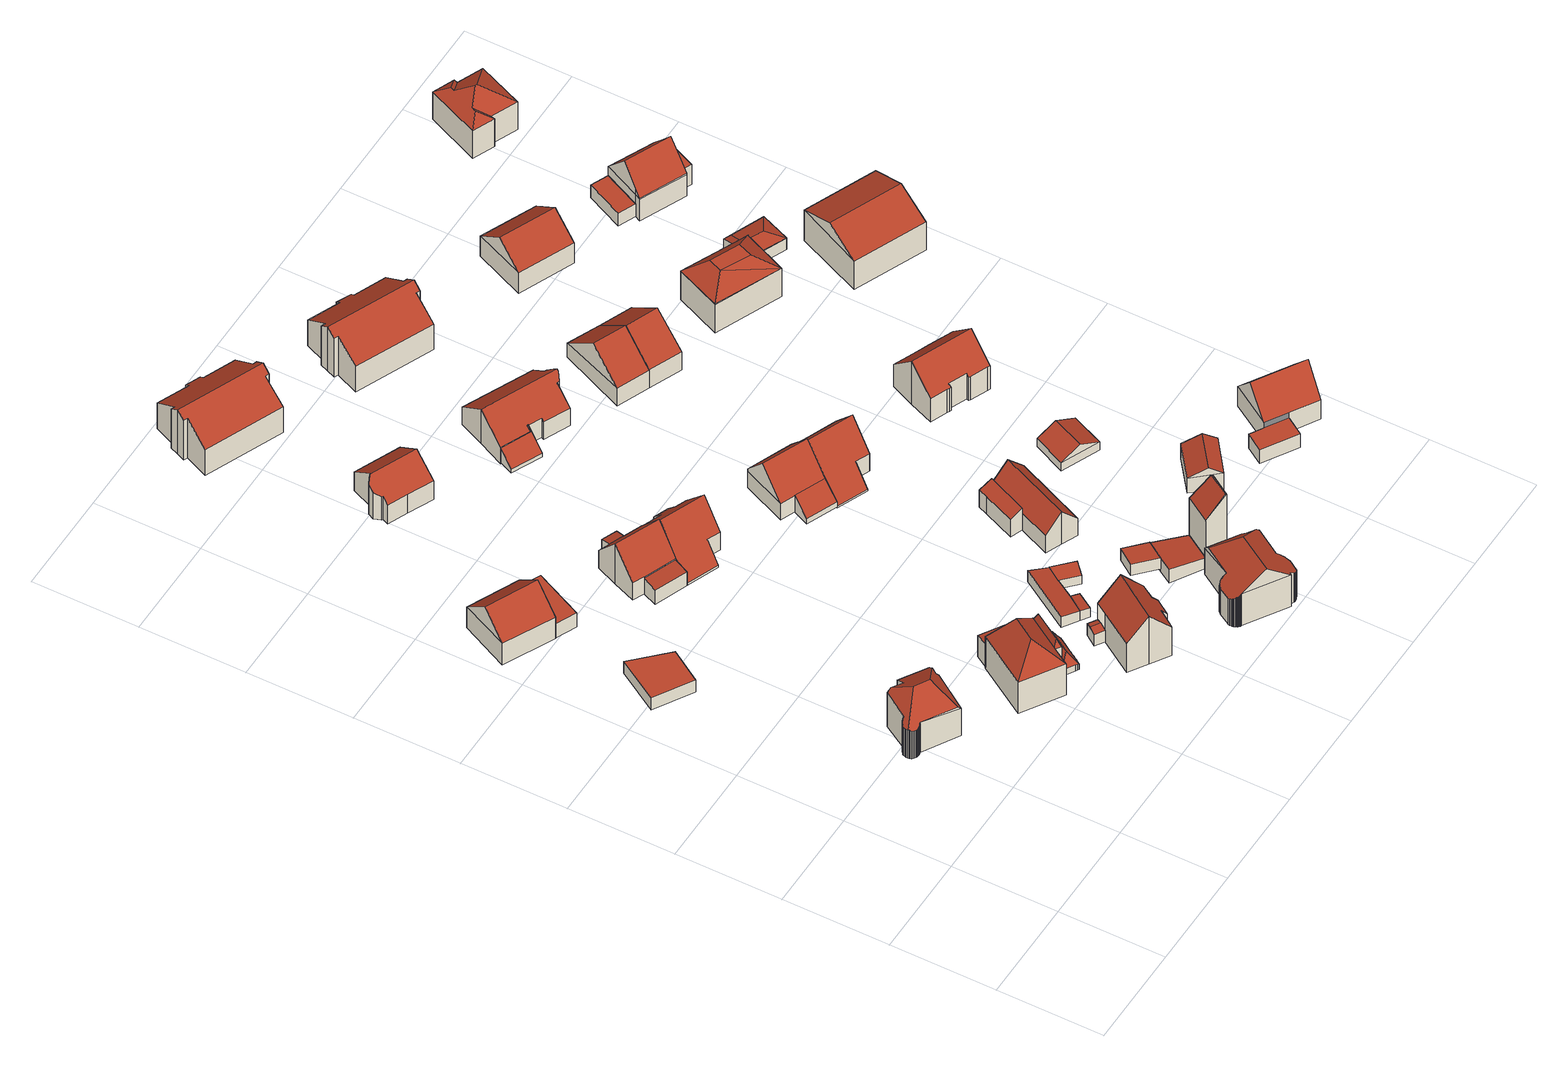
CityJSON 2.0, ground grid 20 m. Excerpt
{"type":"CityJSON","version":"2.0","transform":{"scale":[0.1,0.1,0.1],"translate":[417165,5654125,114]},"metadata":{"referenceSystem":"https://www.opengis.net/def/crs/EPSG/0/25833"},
"CityObjects":{
"building1":{"type":"Building","attributes":{"Dachtyp_tdc":"tdcPolyFlatRoof","Gemeindeschluessel":14612000,"Dachneigung":0,"QualitaetDacherkennung":88,"Geometrietyp2DReferenz":"3000","measuredHeight":2.72,"function":"31001_9998","roofType":"1000"},"geometry":[{"type":"Solid","lod":"2","boundaries":[[[[0,1,2,3]],[[1,4,5,2]],[[4,6,7,5]],[[6,0,3,7]],[[6,4,1,0]],[[3,2,5,7]]]],"semantics":{"surfaces":[{"type":"WallSurface"},{"type":"RoofSurface"},{"type":"GroundSurface"}],"values":[[0,0,0,0,1,2]]}}]},
"building2":{"type":"Building","attributes":{"Dachtyp_tdc":"tdcFreeFormRoof","Gemeindeschluessel":14612000,"Dachneigung":33.92,"QualitaetDacherkennung":36,"Geometrietyp2DReferenz":"3000","measuredHeight":11.19,"function":"31001_9998","roofType":"5000"},"geometry":[{"type":"Solid","lod":"2","boundaries":[[[[8,9,10,11]],[[9,12,13,10]],[[12,14,15,13]],[[14,16,17,15]],[[16,18,19,17]],[[18,20,21,19]],[[20,22,23,21]],[[22,24,25,23]],[[24,26,27,25]],[[26,28,29,27]],[[28,30,31,29]],[[30,32,33,31]],[[32,34,35,33]],[[34,36,37,35]],[[36,38,39,37]],[[38,40,41,39]],[[40,42,43,41]],[[42,44,45,43]],[[44,46,47,45]],[[46,48,49,47]],[[48,50,51,49]],[[50,52,53,51]],[[52,54,55,53]],[[54,56,57,55]],[[56,58,59,57]],[[58,60,61,59]],[[60,62,63,61]],[[62,64,65,63]],[[64,8,11,65]],[[66,67,62,60,58,56,54,52,50,48,46,44,42,68]],[[12,69,70,71,16,14]],[[71,70,66,68,40,38,36,34,32,30,28,26,24,22,20,18]],[[69,9,8,64,67,66,70]],[[64,62,67]],[[18,16,71]],[[42,40,68]],[[12,9,69]],[[11,10,13,15,17,19,21,23,25,27,29,31,33,35,37,39,41,43,45,47,49,51,53,55,57,59,61,63,65]]]],"semantics":{"surfaces":[{"type":"WallSurface"},{"type":"RoofSurface"},{"type":"GroundSurface"}],"values":[[0,0,0,0,0,0,0,0,0,0,0,0,0,0,0,0,0,0,0,0,0,0,0,0,0,0,0,0,0,1,1,1,1,0,0,0,0,2]]}}]},
"building3":{"type":"Building","attributes":{"Dachtyp_tdc":"tdcGableRoof","Gemeindeschluessel":14612000,"Dachneigung":41.81,"QualitaetDacherkennung":82,"Geometrietyp2DReferenz":"3000","measuredHeight":9.46,"function":"31001_9998","roofType":"3100"},"geometry":[{"type":"Solid","lod":"2","boundaries":[[[[72,73,74,75]],[[73,76,77,74]],[[76,78,79,77]],[[78,72,75,79]],[[76,73,80]],[[72,78,81]],[[73,72,81,80]],[[78,76,80,81]],[[75,74,77,79]]]],"semantics":{"surfaces":[{"type":"WallSurface"},{"type":"RoofSurface"},{"type":"GroundSurface"}],"values":[[0,0,0,0,0,0,1,1,2]]}}]},
"building4":{"type":"Building","attributes":{"Dachtyp_tdc":"tdcPolyFlatRoof","Gemeindeschluessel":14612000,"Dachneigung":0,"QualitaetDacherkennung":51,"Geometrietyp2DReferenz":"3000","measuredHeight":3.32,"function":"31001_9998","roofType":"1000"},"geometry":[{"type":"Solid","lod":"2","boundaries":[[[[82,83,84,85]],[[83,86,87,84]],[[83,82,88,86]],[[87,89,85,84]],[[86,88,89,87]],[[88,82,85,89]]]],"semantics":{"surfaces":[{"type":"WallSurface"},{"type":"RoofSurface"},{"type":"GroundSurface"}],"values":[[0,0,1,2,0,0]]}}]},
"building5":{"type":"Building","attributes":{"Gemeindeschluessel":14612000,"Geometrietyp2DReferenz":"3000","function":"31001_9998","roofType":"9999"},"children":["building5-1","building5-2","building5-3"]},
"building5-1":{"type":"BuildingPart","attributes":{"Dachtyp_tdc":"tdcFreeFormRoof","Dachneigung":56.93,"QualitaetDacherkennung":22,"Geometrietyp2DReferenz":"3000","measuredHeight":3.87,"roofType":"5000"},"parents":["building5"],"geometry":[{"type":"MultiSurface","lod":"2","boundaries":[[[90,91,92,93]],[[91,94,95,92]],[[94,96,97,95]],[[96,98,99,97]],[[98,100,101,99]],[[100,102,103,101]],[[102,104,105,103]],[[104,106,107,105]],[[106,108,109,107]],[[108,110,111,109]],[[110,112,113,111]],[[114,115,116,117]],[[115,118,119,116]],[[118,120,121,119]],[[120,122,123,121]],[[122,90,93,123]],[[118,115,114,112,124]],[[112,110,108,106,124]],[[106,104,102,100,98,96,94,91,90,122,120,118,124]],[[93,92,95,97,99,101,103,105,107,109,111,113,117,116,119,121,123]]],"semantics":{"surfaces":[{"type":"WallSurface"},{"type":"RoofSurface"},{"type":"GroundSurface"}],"values":[0,0,0,0,0,0,0,0,0,0,0,0,0,0,0,0,1,1,1,2]}}]},
"building5-2":{"type":"BuildingPart","attributes":{"Dachtyp_tdc":"tdcFreeFormRoof","Dachneigung":67.84,"QualitaetDacherkennung":23,"Geometrietyp2DReferenz":"3000","measuredHeight":8.74,"roofType":"5000"},"parents":["building5"],"geometry":[{"type":"MultiSurface","lod":"2","boundaries":[[[125,126,127,128]],[[126,129,114,117,127]],[[130,131,132,113]],[[126,125,133]],[[125,131,134,133]],[[131,130,134]],[[130,129,126,133,134]],[[132,128,127,117,113]]],"semantics":{"surfaces":[{"type":"WallSurface"},{"type":"RoofSurface"},{"type":"GroundSurface"}],"values":[0,0,0,1,1,1,1,2]}}]},
"building5-3":{"type":"BuildingPart","attributes":{"Dachtyp_tdc":"tdcHipRoof","Dachneigung":47.57,"QualitaetDacherkennung":63,"Geometrietyp2DReferenz":"3000","measuredHeight":12.21,"roofType":"3200"},"parents":["building5"],"geometry":[{"type":"MultiSurface","lod":"2","boundaries":[[[135,136,137,138]],[[136,139,125,128,137]],[[140,141,142,132,131]],[[141,143,144,142]],[[143,135,138,144]],[[139,136,135,145]],[[143,141,146]],[[135,143,146,145]],[[141,140,139,145,146]],[[138,137,128,132,142,144]]],"semantics":{"surfaces":[{"type":"WallSurface"},{"type":"RoofSurface"},{"type":"GroundSurface"}],"values":[0,0,0,0,0,1,1,1,1,2]}}]},
"building6":{"type":"Building","attributes":{"Dachtyp_tdc":"tdcPolyFlatRoof","Gemeindeschluessel":14612000,"Dachneigung":11.02,"QualitaetDacherkennung":40,"Geometrietyp2DReferenz":"3000","measuredHeight":5.48,"function":"31001_9998","roofType":"2100"},"geometry":[{"type":"Solid","lod":"2","boundaries":[[[[147,148,149,150]],[[148,151,152,149]],[[151,153,154,152]],[[153,147,150,154]],[[153,151,148,147]],[[150,149,152,154]]]],"semantics":{"surfaces":[{"type":"WallSurface"},{"type":"RoofSurface"},{"type":"GroundSurface"}],"values":[[0,0,0,0,1,2]]}}]},
"building7":{"type":"Building","attributes":{"Gemeindeschluessel":14612000,"Geometrietyp2DReferenz":"3000","function":"31001_9998","roofType":"9999"},"children":["building7-1","building7-2","building7-3"]},
"building7-1":{"type":"BuildingPart","attributes":{"Dachtyp_tdc":"tdcPolyFlatRoof","Dachneigung":17.34,"QualitaetDacherkennung":67,"Geometrietyp2DReferenz":"3000","measuredHeight":4.38,"roofType":"2100"},"parents":["building7"],"geometry":[{"type":"MultiSurface","lod":"2","boundaries":[[[155,156,157]],[[155,158,159,156]],[[158,160,161,159]],[[160,162,163,164,161]],[[162,160,158,155]],[[156,159,161,164]]],"semantics":{"surfaces":[{"type":"WallSurface"},{"type":"RoofSurface"},{"type":"GroundSurface"}],"values":[0,0,0,0,1,2]}}]},
"building7-2":{"type":"BuildingPart","attributes":{"Dachtyp_tdc":"tdcPolyFlatRoof","Dachneigung":5.57,"QualitaetDacherkennung":54,"Geometrietyp2DReferenz":"3000","measuredHeight":3.62,"roofType":"2100"},"parents":["building7"],"geometry":[{"type":"MultiSurface","lod":"2","boundaries":[[[165,166,167,168]],[[166,169,170,167]],[[169,171,172,170]],[[169,166,165,171]],[[172,168,167,170]]],"semantics":{"surfaces":[{"type":"WallSurface"},{"type":"RoofSurface"},{"type":"GroundSurface"}],"values":[0,0,0,1,2]}}]},
"building7-3":{"type":"BuildingPart","attributes":{"Dachtyp_tdc":"tdcGableRoof","Dachneigung":50.93,"QualitaetDacherkennung":54,"Geometrietyp2DReferenz":"3000","measuredHeight":9.53,"roofType":"3100"},"parents":["building7"],"geometry":[{"type":"MultiSurface","lod":"2","boundaries":[[[173,174,175,176]],[[174,177,178,175]],[[177,157,156,178]],[[163,179,180,164]],[[179,181,182,180]],[[181,183,165,168,182]],[[184,173,176,172,171]],[[181,179,163,157,177,174]],[[174,173,184,183,181]],[[176,175,178,156,164,180,182,168,172]]],"semantics":{"surfaces":[{"type":"WallSurface"},{"type":"RoofSurface"},{"type":"GroundSurface"}],"values":[0,0,0,0,0,0,0,1,1,2]}}]},
"building8":{"type":"Building","attributes":{"Gemeindeschluessel":14612000,"Geometrietyp2DReferenz":"3000","function":"31001_9998","roofType":"9999"},"children":["building8-1","building8-2"]},
"building8-1":{"type":"BuildingPart","attributes":{"Dachtyp_tdc":"tdcGableRoof","Dachneigung":15.68,"QualitaetDacherkennung":34,"Geometrietyp2DReferenz":"3000","measuredHeight":3.07,"roofType":"3100"},"parents":["building8"],"geometry":[{"type":"MultiSurface","lod":"2","boundaries":[[[185,186,187,188]],[[186,189,190,187]],[[189,191,192,190]],[[189,186,193]],[[185,191,194]],[[186,185,194,193]],[[191,189,193,194]],[[188,187,190,192]]],"semantics":{"surfaces":[{"type":"WallSurface"},{"type":"RoofSurface"},{"type":"GroundSurface"}],"values":[0,0,0,0,0,1,1,2]}}]},
"building8-2":{"type":"BuildingPart","attributes":{"Dachtyp_tdc":"tdcFreeFormRoof","Dachneigung":47.89,"QualitaetDacherkennung":39,"Geometrietyp2DReferenz":"3000","measuredHeight":11.34,"roofType":"5000"},"parents":["building8"],"geometry":[{"type":"MultiSurface","lod":"2","boundaries":[[[195,196,197,192,191]],[[196,198,199,197]],[[198,200,201,199]],[[200,202,203,201]],[[202,204,205,203]],[[204,206,207,205]],[[206,208,209,207]],[[208,210,211,209]],[[210,212,213,211]],[[212,214,185,188,213]],[[210,208,206,204,202,200,198,196]],[[196,195,214,212,210]],[[192,197,199,201,203,205,207,209,211,213,188]]],"semantics":{"surfaces":[{"type":"WallSurface"},{"type":"RoofSurface"},{"type":"GroundSurface"}],"values":[0,0,0,0,0,0,0,0,0,0,1,1,2]}}]},
"building9":{"type":"Building","attributes":{"Dachtyp_tdc":"tdcFreeFormRoof","Gemeindeschluessel":14612000,"Dachneigung":51.58,"QualitaetDacherkennung":42,"Geometrietyp2DReferenz":"3000","measuredHeight":9.56,"function":"31001_9998","roofType":"5000"},"geometry":[{"type":"Solid","lod":"2","boundaries":[[[[215,216,168,167]],[[216,217,180,168]],[[217,218,219,180]],[[218,220,221,219]],[[220,222,223,221]],[[222,224,225,223]],[[224,226,227,225]],[[226,228,229,227]],[[228,230,231,229]],[[230,232,233,231]],[[232,215,167,233]],[[232,230,228,234,235,216,215]],[[234,226,224,222,220,218,217,235]],[[217,216,235]],[[228,226,234]],[[167,168,180,219,221,223,225,227,229,231,233]]]],"semantics":{"surfaces":[{"type":"WallSurface"},{"type":"RoofSurface"},{"type":"GroundSurface"}],"values":[[0,0,0,0,0,0,0,0,0,0,0,1,1,0,0,2]]}}]},
"building10":{"type":"Building","attributes":{"Dachtyp_tdc":"tdcGableRoof","Gemeindeschluessel":14612000,"Dachneigung":37.86,"QualitaetDacherkennung":83,"Geometrietyp2DReferenz":"3000","measuredHeight":7.99,"function":"31001_9998","roofType":"3100"},"geometry":[{"type":"Solid","lod":"2","boundaries":[[[[236,237,238,239]],[[237,240,241,238]],[[240,242,243,241]],[[242,244,245,243]],[[244,246,247,245]],[[246,248,249,247]],[[248,250,251,249]],[[250,252,253,251]],[[252,254,255,253]],[[254,256,257,255]],[[256,258,259,257]],[[258,260,261,259]],[[260,236,239,261]],[[256,254,252,250,248,246,244,242,240]],[[240,237,236,260,258,256]],[[239,238,241,243,245,247,249,251,253,255,257,259,261]]]],"semantics":{"surfaces":[{"type":"WallSurface"},{"type":"RoofSurface"},{"type":"GroundSurface"}],"values":[[0,0,0,0,0,0,0,0,0,0,0,0,0,1,1,2]]}}]},
"building11":{"type":"Building","attributes":{"Dachtyp_tdc":"tdcPolyFlatRoof","Gemeindeschluessel":14612000,"Dachneigung":7.46,"QualitaetDacherkennung":62,"Geometrietyp2DReferenz":"3000","measuredHeight":2.31,"function":"31001_9998","roofType":"2100"},"geometry":[{"type":"Solid","lod":"2","boundaries":[[[[262,263,264,265]],[[263,266,267,264]],[[266,268,269,267]],[[268,262,265,269]],[[268,266,263,262]],[[265,264,267,269]]]],"semantics":{"surfaces":[{"type":"WallSurface"},{"type":"RoofSurface"},{"type":"GroundSurface"}],"values":[[0,0,0,0,1,2]]}}]},
"building12":{"type":"Building","attributes":{"Dachtyp_tdc":"tdcPolyFlatRoof","Gemeindeschluessel":14612000,"Dachneigung":4.88,"QualitaetDacherkennung":77,"Geometrietyp2DReferenz":"3000","measuredHeight":2.61,"function":"31001_9998","roofType":"2100"},"geometry":[{"type":"Solid","lod":"2","boundaries":[[[[268,270,271,269]],[[270,272,273,271]],[[272,274,275,273]],[[274,276,277,275]],[[276,262,265,277]],[[262,268,269,265]],[[262,276,274,272,270,268]],[[269,271,273,275,277,265]]]],"semantics":{"surfaces":[{"type":"WallSurface"},{"type":"RoofSurface"},{"type":"GroundSurface"}],"values":[[0,0,0,0,0,0,1,2]]}}]},
"building13":{"type":"Building","attributes":{"Dachtyp_tdc":"tdcGableRoof","Gemeindeschluessel":14612000,"Dachneigung":34.41,"QualitaetDacherkennung":69,"Geometrietyp2DReferenz":"3000","measuredHeight":10.46,"function":"31001_9998","roofType":"3100"},"geometry":[{"type":"Solid","lod":"2","boundaries":[[[[278,279,280,281]],[[279,282,283,280]],[[282,284,285,283]],[[284,286,287,285]],[[286,288,289,287]],[[288,290,291,289]],[[290,292,293,291]],[[292,294,295,293]],[[294,296,297,295]],[[296,298,299,297]],[[298,300,301,299]],[[300,302,303,301]],[[302,304,305,303]],[[304,306,307,305]],[[306,308,309,307]],[[308,310,311,309]],[[310,312,313,311]],[[312,278,281,313]],[[308,306,304,302,300,298,296,294,292,290,288,286]],[[286,284,282,279,278,312,310,308]],[[281,280,283,285,287,289,291,293,295,297,299,301,303,305,307,309,311,313]]]],"semantics":{"surfaces":[{"type":"WallSurface"},{"type":"RoofSurface"},{"type":"GroundSurface"}],"values":[[0,0,0,0,0,0,0,0,0,0,0,0,0,0,0,0,0,0,1,1,2]]}}]},
"building14":{"type":"Building","attributes":{"Dachtyp_tdc":"tdcPolyFlatRoof","Gemeindeschluessel":14612000,"Dachneigung":0,"QualitaetDacherkennung":72,"Geometrietyp2DReferenz":"3000","measuredHeight":2.12,"function":"31001_9998","roofType":"1000"},"geometry":[{"type":"Solid","lod":"2","boundaries":[[[[314,315,316,317]],[[315,318,319,316]],[[318,320,321,319]],[[318,315,314,320]],[[321,317,316,319]],[[320,314,317,321]]]],"semantics":{"surfaces":[{"type":"WallSurface"},{"type":"RoofSurface"},{"type":"GroundSurface"}],"values":[[0,0,0,1,2,0]]}}]},
"building15":{"type":"Building","attributes":{"Dachtyp_tdc":"tdcFreeFormRoof","Gemeindeschluessel":14612000,"Dachneigung":37.95,"QualitaetDacherkennung":50,"Geometrietyp2DReferenz":"3000","measuredHeight":11.02,"function":"31001_9998","roofType":"5000"},"geometry":[{"type":"Solid","lod":"2","boundaries":[[[[322,323,324,325]],[[326,327,328,329,330,331]],[[332,326,331,333,334,335,336,337,338,339,340,341,342,343,344,345,346,347,348,349,350,351,352,353,354,355,356,357,358,359,360,361,362,363,364,365,366,367,368,369,370,371,372,373,374,375,376,377,378,379,323]],[[380,381,327,326,332,322,382,383,384,385,386,387,388,389,390,391,392,393,394,395,396,397,398,399,400,401,402,403,404,405,406,407,408,409,410,411,412,413]],[[381,328,327]],[[323,322,332]],[[330,333,331]],[[324,414,415,416,417,418,419,420,421,422,423,424,425,426,427,428,429,430,431,432,433,434,435,436,437,438,439,440,441,442,443,444,445,446,447,448,449,450,451,452,453,454,455,456,457,458,459,460,461,462,463,464,465,466,467,468,469,470,471,472,473,474,475,476,477,478,479,480,481,482,483,484,485,486,487,488,489,490,491,492,493,494,495,496,497,325]],[[323,379,414,324]],[[379,378,415,414]],[[378,377,416,415]],[[377,376,417,416]],[[376,375,418,417]],[[375,374,419,418]],[[374,373,420,419]],[[373,372,421,420]],[[372,371,422,421]],[[371,370,423,422]],[[370,369,424,423]],[[369,368,425,424]],[[368,367,426,425]],[[367,366,427,426]],[[363,362,431,430]],[[366,365,428,427]],[[365,364,429,428]],[[364,363,430,429]],[[362,361,432,431]],[[361,360,433,432]],[[360,359,434,433]],[[359,358,435,434]],[[358,357,436,435]],[[357,356,437,436]],[[356,355,438,437]],[[355,354,439,438]],[[354,353,440,439]],[[353,352,441,440]],[[352,351,442,441]],[[351,350,443,442]],[[350,349,444,443]],[[349,348,445,444]],[[348,347,446,445]],[[347,346,447,446]],[[343,342,451,450]],[[346,345,448,447]],[[345,344,449,448]],[[344,343,450,449]],[[342,341,452,451]],[[341,340,453,452]],[[340,339,454,453]],[[339,338,455,454]],[[338,337,456,455]],[[337,336,457,456]],[[336,335,458,457]],[[335,334,459,458]],[[334,333,460,459]],[[333,330,461,460]],[[330,329,462,461]],[[329,328,463,462]],[[328,381,464,463]],[[381,380,465,464]],[[380,413,466,465]],[[413,412,467,466]],[[412,411,468,467]],[[411,410,469,468]],[[410,409,470,469]],[[409,408,471,470]],[[408,407,472,471]],[[407,406,473,472]],[[406,405,474,473]],[[405,404,475,474]],[[404,403,476,475]],[[403,402,477,476]],[[402,401,478,477]],[[401,400,479,478]],[[400,399,480,479]],[[399,398,481,480]],[[397,396,483,482]],[[398,397,482,481]],[[396,395,484,483]],[[395,394,485,484]],[[394,393,486,485]],[[393,392,487,486]],[[392,391,488,487]],[[391,390,489,488]],[[390,389,490,489]],[[389,388,491,490]],[[388,387,492,491]],[[387,386,493,492]],[[386,385,494,493]],[[385,384,495,494]],[[384,383,496,495]],[[383,382,497,496]],[[382,322,325,497]]]],"semantics":{"surfaces":[{"type":"WallSurface"},{"type":"RoofSurface"},{"type":"GroundSurface"}],"values":[[0,1,1,1,0,0,0,2,0,0,0,0,0,0,0,0,0,0,0,0,0,0,0,0,0,0,0,0,0,0,0,0,0,0,0,0,0,0,0,0,0,0,0,0,0,0,0,0,0,0,0,0,0,0,0,0,0,0,0,0,0,0,0,0,0,0,0,0,0,0,0,0,0,0,0,0,0,0,0,0,0,0,0,0,0,0,0,0,0,0,0,0,0]]}}]},
"building16":{"type":"Building","attributes":{"Dachtyp_tdc":"tdcPolyFlatRoof","Gemeindeschluessel":14612000,"Dachneigung":42.69,"QualitaetDacherkennung":35,"Geometrietyp2DReferenz":"3000","measuredHeight":4.38,"function":"31001_9998","roofType":"2100"},"geometry":[{"type":"Solid","lod":"2","boundaries":[[[[498,499,500,501]],[[499,502,503,500]],[[502,504,505,503]],[[504,506,507,505]],[[506,508,509,507]],[[508,498,501,509]],[[508,506,504,502,499,498]],[[501,500,503,505,507,509]]]],"semantics":{"surfaces":[{"type":"WallSurface"},{"type":"RoofSurface"},{"type":"GroundSurface"}],"values":[[0,0,0,0,0,0,1,2]]}}]},
"building17":{"type":"Building","attributes":{"Dachtyp_tdc":"tdcPolyFlatRoof","Gemeindeschluessel":14612000,"Dachneigung":2.62,"QualitaetDacherkennung":75,"Geometrietyp2DReferenz":"3000","measuredHeight":2.79,"function":"31001_9998","roofType":"2100"},"geometry":[{"type":"Solid","lod":"2","boundaries":[[[[510,511,512,513]],[[511,514,515,512]],[[514,516,517,515]],[[516,510,513,517]],[[516,514,511,510]],[[513,512,515,517]]]],"semantics":{"surfaces":[{"type":"WallSurface"},{"type":"RoofSurface"},{"type":"GroundSurface"}],"values":[[0,0,0,0,1,2]]}}]},
"building18":{"type":"Building","attributes":{"Gemeindeschluessel":14612000,"Geometrietyp2DReferenz":"3000","function":"31001_9998","roofType":"9999"},"children":["building18-1","building18-2"]},
"building18-1":{"type":"BuildingPart","attributes":{"Dachtyp_tdc":"tdcGableRoof","Dachneigung":48.68,"QualitaetDacherkennung":60,"Geometrietyp2DReferenz":"3000","measuredHeight":9.22,"roofType":"3100"},"parents":["building18"],"geometry":[{"type":"MultiSurface","lod":"2","boundaries":[[[518,519,520,521]],[[519,522,523,520]],[[524,525,526,527]],[[525,528,529,526]],[[528,518,521,529]],[[530,531,532,533,534]],[[522,533,532,525,524]],[[528,531,530,518]],[[519,534,533,522]],[[518,530,534,519]],[[525,532,531,528]],[[521,520,523,527,526,529]]],"semantics":{"surfaces":[{"type":"WallSurface"},{"type":"RoofSurface"},{"type":"GroundSurface"}],"values":[0,0,0,0,0,1,1,0,0,0,0,2]}}]},
"building18-2":{"type":"BuildingPart","attributes":{"Dachtyp_tdc":"tdcPolyFlatRoof","Dachneigung":40.27,"QualitaetDacherkennung":32,"Geometrietyp2DReferenz":"3000","measuredHeight":3.94,"roofType":"2100"},"parents":["building18"],"geometry":[{"type":"MultiSurface","lod":"2","boundaries":[[[535,536,537,523,522]],[[536,538,539,537]],[[538,540,524,527,539]],[[540,538,536,535]],[[523,537,539,527]]],"semantics":{"surfaces":[{"type":"WallSurface"},{"type":"RoofSurface"},{"type":"GroundSurface"}],"values":[0,0,0,1,2]}}]},
"building19":{"type":"Building","attributes":{"Dachtyp_tdc":"tdcPolyFlatRoof","Gemeindeschluessel":14612000,"Dachneigung":4.89,"QualitaetDacherkennung":66,"Geometrietyp2DReferenz":"3000","measuredHeight":3.21,"function":"31001_9998","roofType":"2100"},"geometry":[{"type":"Solid","lod":"2","boundaries":[[[[541,542,543,544]],[[542,545,546,543]],[[545,547,548,546]],[[547,549,550,548]],[[549,541,544,550]],[[549,547,545,542,541]],[[544,543,546,548,550]]]],"semantics":{"surfaces":[{"type":"WallSurface"},{"type":"RoofSurface"},{"type":"GroundSurface"}],"values":[[0,0,0,0,0,1,2]]}}]},
"building20":{"type":"Building","attributes":{"Dachtyp_tdc":"tdcGableRoof","Gemeindeschluessel":14612000,"Dachneigung":50.56,"QualitaetDacherkennung":2,"Geometrietyp2DReferenz":"3000","measuredHeight":15.95,"function":"31001_9998","roofType":"3100"},"geometry":[{"type":"Solid","lod":"2","boundaries":[[[[551,552,553,554]],[[552,555,556,553]],[[555,557,558,556]],[[557,551,554,558]],[[555,552,559]],[[551,557,560]],[[552,551,560,559]],[[557,555,559,560]],[[554,553,556,558]]]],"semantics":{"surfaces":[{"type":"WallSurface"},{"type":"RoofSurface"},{"type":"GroundSurface"}],"values":[[0,0,0,0,0,0,1,1,2]]}}]},
"building21":{"type":"Building","attributes":{"Gemeindeschluessel":14612000,"Geometrietyp2DReferenz":"3000","function":"31001_9998","roofType":"9999"},"children":["building21-1","building21-2"]},
"building21-1":{"type":"BuildingPart","attributes":{"Dachtyp_tdc":"tdcPolyFlatRoof","Dachneigung":22.77,"QualitaetDacherkennung":75,"Geometrietyp2DReferenz":"3000","measuredHeight":5.23,"roofType":"2100"},"parents":["building21"],"geometry":[{"type":"MultiSurface","lod":"2","boundaries":[[[561,562,563]],[[561,564,565,562]],[[564,566,567,565]],[[566,568,569,567]],[[568,570,571,572,569]],[[570,568,566,564,561]],[[562,565,567,569,572]]],"semantics":{"surfaces":[{"type":"WallSurface"},{"type":"RoofSurface"},{"type":"GroundSurface"}],"values":[0,0,0,0,0,1,2]}}]},
"building21-2":{"type":"BuildingPart","attributes":{"Dachtyp_tdc":"tdcGableRoof","Dachneigung":47.7,"QualitaetDacherkennung":72,"Geometrietyp2DReferenz":"3000","measuredHeight":7.62,"roofType":"3100"},"parents":["building21"],"geometry":[{"type":"MultiSurface","lod":"2","boundaries":[[[573,563,562,574]],[[571,575,576,572]],[[575,577,578,576]],[[577,579,580,578]],[[579,581,582,580]],[[575,571,563,573,581]],[[581,579,577,575]],[[582,574,562,572,576,578,580]],[[581,573,574,582]]],"semantics":{"surfaces":[{"type":"WallSurface"},{"type":"RoofSurface"},{"type":"GroundSurface"}],"values":[0,0,0,0,0,1,1,2,0]}}]},
"building22":{"type":"Building","attributes":{"Dachtyp_tdc":"tdcGableRoof","Gemeindeschluessel":14612000,"Dachneigung":37.85,"QualitaetDacherkennung":84,"Geometrietyp2DReferenz":"3000","measuredHeight":8.14,"function":"31001_9998","roofType":"3100"},"geometry":[{"type":"Solid","lod":"2","boundaries":[[[[583,584,585,586]],[[584,587,588,585]],[[587,589,590,588]],[[589,591,592,590]],[[591,593,594,592]],[[593,504,595,594]],[[504,502,596,595]],[[502,597,598,596]],[[597,599,600,598]],[[599,601,602,600]],[[601,603,604,602]],[[603,605,606,604]],[[605,607,608,606]],[[607,609,610,608]],[[609,611,612,610]],[[611,613,614,612]],[[613,583,586,614]],[[609,607,605,603,601,599,597]],[[597,502,504,593,591,589,587,584,583,613,611,609]],[[586,585,588,590,592,594,595,596,598,600,602,604,606,608,610,612,614]]]],"semantics":{"surfaces":[{"type":"WallSurface"},{"type":"RoofSurface"},{"type":"GroundSurface"}],"values":[[0,0,0,0,0,0,0,0,0,0,0,0,0,0,0,0,0,1,1,2]]}}]},
"building23":{"type":"Building","attributes":{"Dachtyp_tdc":"tdcFreeFormRoof","Gemeindeschluessel":14612000,"Dachneigung":49.26,"QualitaetDacherkennung":48,"Geometrietyp2DReferenz":"3000","measuredHeight":9.36,"function":"31001_9998","roofType":"5000"},"geometry":[{"type":"Solid","lod":"2","boundaries":[[[[615,535,616,617]],[[535,618,619,616]],[[618,620,621,619]],[[620,622,623,621]],[[622,624,625,623]],[[624,626,627,625]],[[626,628,629,627]],[[628,615,617,629]],[[626,624,630,631,535,615,628]],[[630,622,620,618,631]],[[618,535,631]],[[624,622,630]],[[617,616,619,621,623,625,627,629]]]],"semantics":{"surfaces":[{"type":"WallSurface"},{"type":"RoofSurface"},{"type":"GroundSurface"}],"values":[[0,0,0,0,0,0,0,0,1,1,0,0,2]]}}]},
"building24":{"type":"Building","attributes":{"Dachtyp_tdc":"tdcGableRoof","Gemeindeschluessel":14612000,"Dachneigung":34.72,"QualitaetDacherkennung":70,"Geometrietyp2DReferenz":"3000","measuredHeight":10.48,"function":"31001_9998","roofType":"3100"},"geometry":[{"type":"Solid","lod":"2","boundaries":[[[[632,633,634,635]],[[633,636,637,634]],[[636,638,639,637]],[[638,640,641,639]],[[640,642,643,641]],[[642,644,645,643]],[[644,646,647,645]],[[646,648,649,647]],[[648,650,651,649]],[[650,652,653,651]],[[652,654,655,653]],[[654,656,657,655]],[[656,658,659,657]],[[658,660,661,659]],[[660,662,663,661]],[[662,664,665,663]],[[664,666,667,665]],[[666,632,635,667]],[[662,660,658,656,654,652,650,648,646,644,642,640]],[[640,638,636,633,632,666,664,662]],[[635,634,637,639,641,643,645,647,649,651,653,655,657,659,661,663,665,667]]]],"semantics":{"surfaces":[{"type":"WallSurface"},{"type":"RoofSurface"},{"type":"GroundSurface"}],"values":[[0,0,0,0,0,0,0,0,0,0,0,0,0,0,0,0,0,0,1,1,2]]}}]},
"building25":{"type":"Building","attributes":{"Dachtyp_tdc":"tdcGableRoof","Gemeindeschluessel":14612000,"Dachneigung":40.55,"QualitaetDacherkennung":55,"Geometrietyp2DReferenz":"3000","measuredHeight":9.28,"function":"31001_9998","roofType":"3100"},"geometry":[{"type":"Solid","lod":"2","boundaries":[[[[668,669,670,671]],[[669,672,673,670]],[[672,674,675,673]],[[674,668,671,675]],[[672,669,676]],[[668,674,677]],[[669,668,677,676]],[[674,672,676,677]],[[671,670,673,675]]]],"semantics":{"surfaces":[{"type":"WallSurface"},{"type":"RoofSurface"},{"type":"GroundSurface"}],"values":[[0,0,0,0,0,0,1,1,2]]}}]},
"building26":{"type":"Building","attributes":{"Dachtyp_tdc":"tdcGableRoof","Gemeindeschluessel":14612000,"Dachneigung":26.04,"QualitaetDacherkennung":58,"Geometrietyp2DReferenz":"3000","measuredHeight":3.83,"function":"31001_9998","roofType":"3100"},"geometry":[{"type":"Solid","lod":"2","boundaries":[[[[678,679,680,681]],[[679,682,683,680]],[[682,684,685,683]],[[684,678,681,685]],[[682,679,686]],[[678,684,687]],[[679,678,687,686]],[[684,682,686,687]],[[681,680,683,685]]]],"semantics":{"surfaces":[{"type":"WallSurface"},{"type":"RoofSurface"},{"type":"GroundSurface"}],"values":[[0,0,0,0,0,0,1,1,2]]}}]},
"building27":{"type":"Building","attributes":{"Dachtyp_tdc":"tdcGableRoof","Gemeindeschluessel":14612000,"Dachneigung":30.62,"QualitaetDacherkennung":61,"Geometrietyp2DReferenz":"3000","measuredHeight":5.53,"function":"31001_9998","roofType":"3100"},"geometry":[{"type":"Solid","lod":"2","boundaries":[[[[688,689,690,691]],[[689,692,693,690]],[[692,694,695,693]],[[694,688,691,695]],[[692,689,696]],[[688,694,697]],[[689,688,697,696]],[[694,692,696,697]],[[691,690,693,695]]]],"semantics":{"surfaces":[{"type":"WallSurface"},{"type":"RoofSurface"},{"type":"GroundSurface"}],"values":[[0,0,0,0,0,0,1,1,2]]}}]},
"building28":{"type":"Building","attributes":{"Dachtyp_tdc":"tdcGableRoof","Gemeindeschluessel":14612000,"Dachneigung":40.55,"QualitaetDacherkennung":53,"Geometrietyp2DReferenz":"3000","measuredHeight":9.19,"function":"31001_9998","roofType":"3100"},"geometry":[{"type":"Solid","lod":"2","boundaries":[[[[674,698,699,675]],[[698,700,701,699]],[[700,702,671,701]],[[702,674,675,671]],[[700,698,703]],[[674,702,704]],[[698,674,704,703]],[[702,700,703,704]],[[675,699,701,671]]]],"semantics":{"surfaces":[{"type":"WallSurface"},{"type":"RoofSurface"},{"type":"GroundSurface"}],"values":[[0,0,0,0,0,0,1,1,2]]}}]},
"building29":{"type":"Building","attributes":{"Dachtyp_tdc":"tdcGableRoof","Gemeindeschluessel":14612000,"Dachneigung":44.97,"QualitaetDacherkennung":75,"Geometrietyp2DReferenz":"3000","measuredHeight":10.16,"function":"31001_9998","roofType":"3100"},"geometry":[{"type":"Solid","lod":"2","boundaries":[[[[705,706,707,708]],[[706,709,710,707]],[[709,711,712,710]],[[711,713,714,712]],[[713,715,716,714]],[[715,717,718,716]],[[717,719,720,718]],[[719,721,722,720]],[[721,723,724,722]],[[723,725,726,724]],[[725,727,728,726]],[[727,729,730,728]],[[729,731,732,730]],[[731,733,734,732]],[[733,735,736,734]],[[735,705,708,736]],[[731,729,727,725,723,721]],[[721,719,717,715,713,711,709,706,705,735,733,731]],[[708,707,710,712,714,716,718,720,722,724,726,728,730,732,734,736]]]],"semantics":{"surfaces":[{"type":"WallSurface"},{"type":"RoofSurface"},{"type":"GroundSurface"}],"values":[[0,0,0,0,0,0,0,0,0,0,0,0,0,0,0,0,1,1,2]]}}]},
"building30":{"type":"Building","attributes":{"Gemeindeschluessel":14612000,"Geometrietyp2DReferenz":"3000","function":"31001_9998","roofType":"9999"},"children":["building30-1","building30-2"]},
"building30-1":{"type":"BuildingPart","attributes":{"Dachtyp_tdc":"tdcPolyFlatRoof","Dachneigung":0,"QualitaetDacherkennung":65,"Geometrietyp2DReferenz":"3000","measuredHeight":3.33,"roofType":"1000"},"parents":["building30"],"geometry":[{"type":"MultiSurface","lod":"2","boundaries":[[[737,738,739,740]],[[741,742,743,744]],[[742,745,746,743]],[[745,737,740,746]],[[745,742,741,738,737]],[[740,739,744,743,746]]],"semantics":{"surfaces":[{"type":"WallSurface"},{"type":"RoofSurface"},{"type":"GroundSurface"}],"values":[0,0,0,0,1,2]}}]},
"building30-2":{"type":"BuildingPart","attributes":{"Dachtyp_tdc":"tdcGableRoof","Dachneigung":50.13,"QualitaetDacherkennung":77,"Geometrietyp2DReferenz":"3000","measuredHeight":9.99,"roofType":"3100"},"parents":["building30"],"geometry":[{"type":"MultiSurface","lod":"2","boundaries":[[[747,748,749,750]],[[751,747,752,739,738]],[[747,750,753,752]],[[754,755,749,748,751]],[[751,748,747]],[[750,749,755]],[[753,756,744,739,752]],[[750,755,756,753]],[[755,754,744,756]],[[754,741,744]]],"semantics":{"surfaces":[{"type":"RoofSurface"},{"type":"WallSurface"},{"type":"GroundSurface"}],"values":[0,1,1,0,1,1,2,1,1,1]}}]},
"building31":{"type":"Building","attributes":{"Dachtyp_tdc":"tdcFreeFormRoof","Gemeindeschluessel":14612000,"Dachneigung":43.15,"QualitaetDacherkennung":59,"Geometrietyp2DReferenz":"3000","measuredHeight":9.42,"function":"31001_9998","roofType":"5000"},"geometry":[{"type":"Solid","lod":"2","boundaries":[[[[757,758,759,760]],[[758,761,762,759]],[[761,763,764,762]],[[763,765,766,764]],[[765,767,768,766]],[[767,769,770,768]],[[769,757,760,770]],[[771,772,773,774]],[[775,763,761,773,772]],[[763,775,776,769,767,765]],[[771,769,776]],[[769,771,774]],[[776,775,772,771]],[[758,773,761]],[[757,774,773,758]],[[769,774,757]],[[760,759,762,764,766,768,770]]]],"semantics":{"surfaces":[{"type":"WallSurface"},{"type":"RoofSurface"},{"type":"GroundSurface"}],"values":[[0,0,0,0,0,0,0,1,1,1,1,1,1,0,0,0,2]]}}]},
"building32":{"type":"Building","attributes":{"Dachtyp_tdc":"tdcGableRoof","Gemeindeschluessel":14612000,"Dachneigung":38.06,"QualitaetDacherkennung":81,"Geometrietyp2DReferenz":"3000","measuredHeight":8.79,"function":"31001_9998","roofType":"3100"},"geometry":[{"type":"Solid","lod":"2","boundaries":[[[[777,778,779,780]],[[778,781,782,779]],[[781,783,784,782]],[[783,777,780,784]],[[781,778,785]],[[777,783,786]],[[778,777,786,785]],[[783,781,785,786]],[[780,779,782,784]]]],"semantics":{"surfaces":[{"type":"WallSurface"},{"type":"RoofSurface"},{"type":"GroundSurface"}],"values":[[0,0,0,0,0,0,1,1,2]]}}]},
"building33":{"type":"Building","attributes":{"Gemeindeschluessel":14612000,"Geometrietyp2DReferenz":"3000","function":"31001_9998","roofType":"9999"},"children":["building33-1","building33-2"]},
"building33-1":{"type":"BuildingPart","attributes":{"Dachtyp_tdc":"tdcPolyFlatRoof","Dachneigung":19.61,"QualitaetDacherkennung":52,"Geometrietyp2DReferenz":"3000","measuredHeight":4.21,"roofType":"2100"},"parents":["building33"],"geometry":[{"type":"MultiSurface","lod":"2","boundaries":[[[787,788,789,762]],[[788,790,791,789]],[[792,787,762,764,793,794]],[[792,795,796,790,788,787]],[[762,789,791,764]]],"semantics":{"surfaces":[{"type":"WallSurface"},{"type":"RoofSurface"},{"type":"GroundSurface"}],"values":[0,0,0,1,2]}}]},
"building33-2":{"type":"BuildingPart","attributes":{"Dachtyp_tdc":"tdcHipAndGableRoof","Dachneigung":19.93,"QualitaetDacherkennung":73,"Geometrietyp2DReferenz":"3000","measuredHeight":3.75,"roofType":"5000"},"parents":["building33"],"geometry":[{"type":"MultiSurface","lod":"2","boundaries":[[[797,798,799,800]],[[798,801,768,799]],[[801,793,764,768]],[[790,797,800,791]],[[802,797,803]],[[797,790,796,804,803]],[[805,802,803,804,795,794]],[[801,805,794,793]],[[798,802,805,801]],[[797,802,798]],[[800,799,768,764,791]]],"semantics":{"surfaces":[{"type":"WallSurface"},{"type":"RoofSurface"},{"type":"GroundSurface"}],"values":[0,0,0,0,1,1,1,0,0,0,2]}}]},
"building34":{"type":"Building","attributes":{"Dachtyp_tdc":"tdcPolyFlatRoof","Gemeindeschluessel":14612000,"Dachneigung":0,"QualitaetDacherkennung":58,"Geometrietyp2DReferenz":"3000","measuredHeight":3,"function":"31001_9998","roofType":"1000"},"geometry":[{"type":"Solid","lod":"2","boundaries":[[[[806,807,808,809]],[[807,810,811,808]],[[810,812,813,811]],[[812,806,809,813]],[[812,810,807,806]],[[809,808,811,813]]]],"semantics":{"surfaces":[{"type":"WallSurface"},{"type":"RoofSurface"},{"type":"GroundSurface"}],"values":[[0,0,0,0,1,2]]}}]},
"building35":{"type":"Building","attributes":{"Dachtyp_tdc":"tdcGableRoof","Gemeindeschluessel":14612000,"Dachneigung":22.09,"QualitaetDacherkennung":62,"Geometrietyp2DReferenz":"3000","measuredHeight":9.99,"function":"31001_9998","roofType":"3100"},"geometry":[{"type":"Solid","lod":"2","boundaries":[[[[814,815,816,817]],[[815,818,819,816]],[[818,820,821,819]],[[820,814,817,821]],[[818,815,822]],[[814,820,823]],[[815,814,823,822]],[[820,818,822,823]],[[817,816,819,821]]]],"semantics":{"surfaces":[{"type":"WallSurface"},{"type":"RoofSurface"},{"type":"GroundSurface"}],"values":[[0,0,0,0,0,0,1,1,2]]}}]},
"building36":{"type":"Building","attributes":{"Gemeindeschluessel":14612000,"Geometrietyp2DReferenz":"3000","function":"31001_9998","roofType":"9999"},"children":["building36-1","building36-2"]},
"building36-1":{"type":"BuildingPart","attributes":{"Dachtyp_tdc":"tdcGableRoof","Dachneigung":50.01,"QualitaetDacherkennung":80,"Geometrietyp2DReferenz":"3000","measuredHeight":10.44,"roofType":"3100"},"parents":["building36"],"geometry":[{"type":"MultiSurface","lod":"2","boundaries":[[[824,825,813,826]],[[825,827,811,813]],[[827,828,829,811]],[[828,830,831,832,829]],[[833,834,835]],[[833,836,837,834]],[[836,824,826,837]],[[838,839,840,841,842,843]],[[827,841,840,844,828]],[[828,844,830]],[[830,844,840,839,833]],[[824,843,842,825]],[[836,838,843,824]],[[825,842,841,827]],[[833,839,838,836]],[[826,813,811,829,832,834,837]]],"semantics":{"surfaces":[{"type":"WallSurface"},{"type":"RoofSurface"},{"type":"GroundSurface"}],"values":[0,0,0,0,0,0,0,1,1,0,0,0,0,0,0,2]}}]},
"building36-2":{"type":"BuildingPart","attributes":{"Dachtyp_tdc":"tdcPolyFlatRoof","Dachneigung":0,"QualitaetDacherkennung":43,"Geometrietyp2DReferenz":"3000","measuredHeight":4.68,"roofType":"1000"},"parents":["building36"],"geometry":[{"type":"MultiSurface","lod":"2","boundaries":[[[831,845,846,832]],[[845,847,848,846]],[[847,835,834,848]],[[835,847,845,831]],[[832,846,848,834]]],"semantics":{"surfaces":[{"type":"WallSurface"},{"type":"RoofSurface"},{"type":"GroundSurface"}],"values":[0,0,0,1,2]}}]},
"building37":{"type":"Building","attributes":{"Dachtyp_tdc":"tdcFreeFormRoof","Gemeindeschluessel":14612000,"Dachneigung":34.38,"QualitaetDacherkennung":82,"Geometrietyp2DReferenz":"3000","measuredHeight":9.66,"function":"31001_9998","roofType":"5000"},"geometry":[{"type":"Solid","lod":"2","boundaries":[[[[849,850,851]],[[852,853,849,851,854]],[[855,852,854,856]],[[855,856,857]],[[858,859,853,852,855,857,860]],[[858,860,861]],[[862,863,864,865,866,867,868,869]],[[860,857,863,862]],[[857,856,864,863]],[[856,854,865,864]],[[854,851,866,865]],[[851,850,867,866]],[[850,870,868,867]],[[870,861,869,868]],[[861,860,862,869]],[[859,858,861,870]],[[849,853,859,870,850]]]],"semantics":{"surfaces":[{"type":"RoofSurface"},{"type":"GroundSurface"},{"type":"WallSurface"}],"values":[[0,0,0,0,0,0,1,2,2,2,2,2,2,2,2,0,0]]}}]}
},
"vertices":[
[119,745,41],[49,787,41],[49,787,13],[119,745,13],[97,866,41],[97,866,13],[157,805,41],[157,805,13],
[246,442,86],[296,411,86],[296,411,13],[246,442,13],[285,393,92],[285,393,13],[290,390,85],[290,390,13],[250,325,78],[250,325,13],[185,364,84],[185,364,13],[183,364,82],[183,364,13],[181,363,81],[181,363,13],[178,363,79],[178,363,13],[176,363,78],[176,363,13],[174,363,77],[174,363,13],[172,364,77],[172,364,13],[170,366,77],[170,366,13],[168,367,77],[168,367,13],[166,369,78],[166,369,13],[165,371,79],[165,371,13],[164,373,81],[164,373,13],[164,375,80],[164,375,13],[164,378,79],[164,378,13],[165,381,78],[165,381,13],[166,384,78],[166,384,13],[167,386,79],[167,386,13],[169,388,80],[169,388,13],[172,390,81],[172,390,13],[174,391,83],[174,391,13],[177,392,85],[177,392,13],[180,392,88],[180,392,13],[208,439,93],[208,439,13],[234,423,101],[234,423,13],[216,394,125],[215,436,101],[164,374,81],[291,403,93],[242,378,125],[246,328,84],
[45,1129,77],[139,1086,76],[139,1086,28],[45,1129,28],[96,993,78],[96,993,28],[2,1038,79],[2,1038,28],[117,1038,123],[23,1082,123],
[177,1067,62],[134,975,62],[134,975,29],[177,1067,29],[96,993,62],[96,993,29],[139,1086,62],[139,1086,29],
[496,272,27],[488,260,27],[488,260,13],[496,272,13],[486,256,27],[486,256,13],[483,253,27],[483,253,13],[481,249,27],[481,249,13],[478,244,27],[478,244,13],[476,240,27],[476,240,13],[474,238,27],[474,238,13],[471,233,27],[471,233,13],[469,234,27],[469,234,13],[466,236,27],[466,236,13],[444,250,27],[444,250,13],[478,304,27],[485,299,40],[485,299,13],[478,304,13],[492,295,51],[492,295,13],[498,291,39],[498,291,13],[505,287,27],[505,287,13],[466,254,51],
[473,320,83],[484,313,83],[484,313,13],[473,320,13],[478,304,83],[444,250,83],[433,257,83],[433,257,13],[475,311,100],[442,259,100],
[399,366,87],[441,340,87],[441,340,13],[399,366,13],[473,320,87],[433,257,87],[412,223,87],[412,223,13],[338,270,87],[338,270,13],[421,320,135],[393,277,135],
[399,366,71],[412,388,66],[412,388,16],[399,366,16],[454,362,66],[454,362,16],[441,340,71],[441,340,16],
[283,1001,73],[283,1001,30],[283,1001,72],[290,1019,68],[290,1019,30],[318,1007,68],[318,1007,30],[311,990,73],[311,990,72],[311,990,30],
[312,893,66],[301,866,63],[301,866,30],[312,893,30],[240,890,63],[240,890,30],[251,917,66],[251,917,30],
[230,926,70],[246,968,125],[246,968,30],[230,926,30],[263,1009,72],[263,1009,30],[346,976,72],[346,976,30],[329,934,125],[329,934,30],[312,893,70],[251,917,70],
[546,227,39],[529,238,39],[529,238,12],[546,227,12],[544,260,40],[544,260,12],[560,249,40],[560,249,12],[537,250,43],[554,240,43],
[560,249,80],[595,227,126],[595,227,12],[629,204,80],[629,204,12],[614,180,80],[614,180,12],[624,174,67],[624,174,12],[605,146,67],[605,146,12],[596,152,80],[596,152,12],[574,119,80],[574,119,12],[539,141,126],[539,141,12],[505,164,80],[505,164,12],[546,227,80],
[301,866,35],[312,893,72],[346,976,71],[382,961,71],[382,961,30],[389,979,50],[389,979,30],[417,968,50],[417,968,30],[410,950,71],[410,950,30],[430,942,71],[430,942,30],[396,859,72],[396,859,30],[372,869,72],[372,869,30],[361,842,35],[361,842,30],[412,898,125],[328,932,125],
[215,1437,73],[299,1400,73],[299,1400,29],[215,1437,29],[280,1358,109],[280,1358,29],[262,1316,73],[262,1316,29],[215,1337,73],[215,1337,29],[178,1353,73],[178,1353,29],[183,1365,83],[183,1365,29],[181,1366,83],[181,1366,29],[176,1379,91],[176,1379,29],[182,1391,101],[182,1391,29],[194,1396,109],[194,1396,29],[195,1396,109],[195,1396,29],[197,1395,109],[197,1395,29],
[584,315,38],[598,305,36],[598,305,15],[584,315,15],[579,274,36],[579,274,15],[564,284,38],[564,284,15],
[535,303,41],[535,303,15],[596,401,41],[596,401,15],[622,376,38],[622,376,15],[604,348,38],[604,348,15],
[268,1600,90],[123,1662,90],[123,1662,29],[268,1600,29],[142,1706,123],[142,1706,29],[135,1709,123],[135,1709,29],[142,1724,134],[142,1724,29],[148,1740,122],[148,1740,29],[155,1737,122],[155,1737,29],[174,1781,90],[174,1781,29],[233,1755,90],[233,1755,29],[236,1764,84],[236,1764,29],[263,1752,84],[263,1752,29],[260,1744,90],[260,1744,29],[319,1719,90],[319,1719,29],[300,1675,122],[300,1675,29],[307,1672,122],[307,1672,29],[300,1656,134],[300,1656,29],[293,1641,123],[293,1641,29],[286,1644,122],[286,1644,29],
[622,376,39],[656,343,39],[656,343,18],[622,376,18],[632,321,39],[632,321,18],[604,348,39],[604,348,18],
[764,6,87],[687,54,87],[687,54,12],[764,6,12],[768,98,123],[818,103,92],[804,112,92],[813,127,73],[756,163,73],[748,151,87],[726,30,123],[715,98,87],[714,99,87],[713,99,86],[713,100,85],[712,100,84],[711,101,84],[710,101,83],[709,102,82],[708,102,82],[707,102,81],[707,103,80],[706,103,79],[705,103,79],[704,103,78],[703,103,77],[702,103,77],[701,102,76],[700,102,76],[699,102,75],[698,101,75],[697,101,75],[696,101,74],[696,100,74],[695,99,74],[694,99,73],[693,98,73],[693,97,73],[692,97,73],[679,75,73],[678,74,73],[678,72,74],[678,71,74],[678,70,75],[678,68,75],[678,67,76],[678,66,77],[679,65,77],[679,63,78],[680,62,79],[680,61,80],[681,60,81],[681,59,82],[682,58,82],[683,57,83],[684,56,84],[685,55,85],[686,55,86],[792,51,88],[823,100,88],[766,9,88],[774,7,81],[775,6,81],[776,6,80],[777,6,79],[779,6,78],[780,7,77],[781,7,77],[782,7,76],[783,8,76],[784,8,75],[786,9,75],[787,9,74],[788,10,74],[788,11,74],[800,29,74],[800,30,74],[800,32,74],[800,33,75],[800,35,76],[800,36,76],[800,38,77],[800,39,78],[799,40,79],[799,42,79],[798,43,80],[798,44,81],[797,45,82],[796,47,83],[795,48,84],[794,49,85],[793,50,86],[686,55,12],[685,55,12],[684,56,12],[683,57,12],[682,58,12],[681,59,12],[681,60,12],[680,61,12],[680,62,12],[679,63,12],[679,65,12],[678,66,12],[678,67,12],[678,68,12],[678,70,12],[678,71,12],[678,72,12],[678,74,12],[679,75,12],[692,97,12],[693,97,12],[693,98,12],[694,99,12],[695,99,12],[696,100,12],[696,101,12],[697,101,12],[698,101,12],[699,102,12],[700,102,12],[701,102,12],[702,103,12],[703,103,12],[704,103,12],[705,103,12],[706,103,12],[707,103,12],[707,102,12],[708,102,12],[709,102,12],[710,101,12],[711,101,12],[712,100,12],[713,100,12],[713,99,12],[714,99,12],[715,98,12],[756,163,12],[813,127,12],[804,112,12],[823,100,12],[792,51,12],[793,50,12],[794,49,12],[795,48,12],[796,47,12],[797,45,12],[798,44,12],[798,43,12],[799,42,12],[799,40,12],[800,39,12],[800,38,12],[800,36,12],[800,35,12],[800,33,12],[800,32,12],[800,30,12],[800,29,12],[788,11,12],[788,10,12],[787,9,12],[786,9,12],[784,8,12],[783,8,12],[782,7,12],[781,7,12],[780,7,12],[779,6,12],[777,6,12],[776,6,12],[775,6,12],[774,7,12],[766,9,12],
[428,1209,41],[372,1235,41],[372,1235,32],[428,1209,32],[384,1261,68],[384,1261,32],[438,1237,68],[438,1237,32],[441,1245,76],[441,1245,32],[443,1244,76],[443,1244,32],
[687,261,46],[708,292,48],[708,292,20],[687,261,20],[743,258,48],[743,258,20],[723,226,46],[723,226,20],
[591,868,67],[621,855,67],[621,855,29],[591,868,29],[586,773,67],[586,773,29],[529,797,67],[503,808,67],[503,808,29],[529,797,29],[538,890,67],[538,890,29],[591,868,73],[538,890,73],[522,852,121],[605,817,121],[621,855,73],
[586,773,68],[573,743,41],[573,743,29],[516,767,41],[516,767,29],[529,797,68],
[743,258,47],[794,214,41],[794,214,15],[743,258,15],[764,166,41],[764,166,15],[708,201,47],[708,201,15],[723,226,47],[723,226,15],
[764,166,128],[794,214,129],[794,214,14],[764,166,14],[823,186,171],[823,186,14],[798,146,171],[798,146,14],[821,188,173],[796,147,173],
[680,459,79],[680,459,27],[680,459,68],[657,468,68],[657,468,27],[682,527,68],[682,527,27],[689,545,68],[689,545,27],[712,535,79],[712,535,68],[712,535,27],
[655,401,68],[655,401,27],[742,522,103],[742,522,27],[772,510,67],[772,510,27],[715,376,67],[715,376,27],[685,389,103],[685,389,27],
[528,1239,98],[513,1206,70],[513,1206,29],[528,1239,29],[465,1228,70],[465,1228,29],[467,1233,74],[467,1233,29],[443,1244,74],[443,1244,29],[441,1245,74],[441,1245,29],[438,1237,29],[384,1261,29],[407,1311,110],[407,1311,29],[428,1359,70],[428,1359,29],[556,1300,70],[556,1300,29],[544,1272,94],[544,1272,29],[548,1270,94],[548,1270,29],[549,1258,102],[549,1258,29],[545,1249,110],[545,1249,29],[544,1246,108],[544,1246,29],[533,1238,98],[533,1238,29],
[573,743,30],[586,773,27],[573,743,27],[621,855,69],[621,855,27],[651,842,69],[651,842,27],[704,820,69],[704,820,27],[669,738,68],[669,738,27],[643,749,68],[643,749,27],[630,719,30],[630,719,27],[687,780,121],[604,815,121],
[547,1480,90],[403,1543,90],[403,1543,30],[547,1480,30],[421,1586,122],[421,1586,30],[414,1589,122],[414,1589,30],[421,1605,134],[421,1605,30],[427,1621,122],[427,1621,30],[435,1618,122],[435,1618,30],[453,1661,90],[453,1661,30],[512,1636,90],[512,1636,30],[515,1644,84],[515,1644,30],[543,1632,83],[543,1632,30],[539,1624,90],[539,1624,30],[598,1599,90],[598,1599,30],[579,1555,123],[579,1555,30],[586,1552,122],[586,1552,30],[580,1536,134],[580,1536,30],[573,1521,123],[573,1521,30],[566,1524,123],[566,1524,30],
[648,1137,71],[588,1162,71],[588,1162,29],[648,1137,29],[641,1286,62],[641,1286,29],[701,1260,62],[701,1260,29],[613,1221,122],[674,1196,122],
[823,469,48],[850,530,48],[850,530,29],[823,469,29],[920,499,48],[920,499,29],[894,438,48],[894,438,29],[884,515,67],[858,454,67],
[993,275,53],[931,228,53],[931,228,13],[993,275,13],[895,276,48],[895,276,13],[956,323,48],[956,323,13],[916,248,68],[977,295,68],
[761,1235,62],[761,1235,29],[709,1111,72],[709,1111,29],[648,1137,72],[734,1171,121],[674,1196,121],
[885,675,83],[883,676,83],[883,676,28],[885,675,28],[885,681,88],[885,681,28],[851,695,88],[851,695,28],[850,690,83],[850,690,28],[847,691,83],[847,691,28],[843,693,83],[843,693,28],[811,706,83],[811,706,28],[830,752,130],[830,752,28],[849,797,81],[849,797,28],[893,778,81],[893,778,28],[916,769,81],[916,769,28],[960,750,81],[960,750,28],[941,705,130],[941,705,28],[922,659,83],[922,659,28],[918,661,83],[918,661,28],
[1039,244,36],[1063,230,36],[1063,230,3],[1039,244,3],[1102,205,36],[1081,172,36],[1081,172,3],[1102,205,3],[1018,211,36],[1018,211,3],
[1110,306,49],[1086,268,102],[1176,212,102],[1199,250,49],[1063,230,49],[1110,306,3],[1199,250,3],[1102,205,49],[1152,175,49],[1152,175,3],
[807,1105,95],[843,1190,95],[843,1190,29],[807,1105,29],[954,1142,95],[954,1142,29],[967,1136,95],[967,1136,29],[966,1136,95],[966,1136,29],[961,1124,95],[961,1124,29],[930,1052,95],[930,1052,29],[854,1123,123],[865,1149,123],[843,1190,97],[807,1105,97],[921,1125,122],[910,1098,122],
[825,1379,78],[723,1423,78],[723,1423,30],[825,1379,30],[763,1518,77],[763,1518,30],[866,1473,77],[866,1473,30],[743,1470,118],[845,1426,118],
[954,1142,71],[972,1185,55],[972,1185,29],[985,1179,55],[985,1179,29],[967,1136,71],[967,1136,55],[967,1136,62],[972,1148,67],[977,1159,62],
[1047,1153,55],[1023,1097,55],[1023,1097,29],[1047,1153,29],[961,1124,55],[1023,1097,57],[1010,1132,67],[972,1149,67],[961,1124,57],
[933,1359,58],[965,1429,58],[965,1429,28],[933,1359,28],[997,1415,58],[997,1415,28],[965,1345,58],[965,1345,28],
[1136,902,94],[1003,959,94],[1003,959,28],[1136,902,28],[1056,1083,100],[1056,1083,28],[1189,1026,100],[1189,1026,28],[1029,1020,128],[1162,963,128],
[960,1334,79],[965,1345,79],[960,1334,28],[997,1415,79],[1081,1377,79],[1081,1377,28],[1073,1359,79],[1073,1359,75],[1073,1359,28],[1052,1311,79],[1052,1311,28],[1052,1311,75],[1045,1296,79],[1045,1296,28],[1045,1296,82],[1052,1311,101],[1062,1335,133],[978,1373,133],[965,1345,95],[960,1334,82],[1073,1359,102],
[1093,1350,75],[1093,1350,28],[1072,1302,75],[1072,1302,28],
[1008,1665,129],[1033,1604,97],[1069,1690,97],[992,1699,112],[1005,1667,129],[1021,1710,97],[995,1706,112],[1024,1717,97],[984,1734,97],[970,1647,112],[973,1654,112],[941,1635,97],[982,1618,97],[941,1635,32],[984,1734,32],[1024,1717,32],[1021,1710,32],[1069,1690,32],[1033,1604,32],[984,1625,32],[982,1618,32],[984,1625,97]
]}
